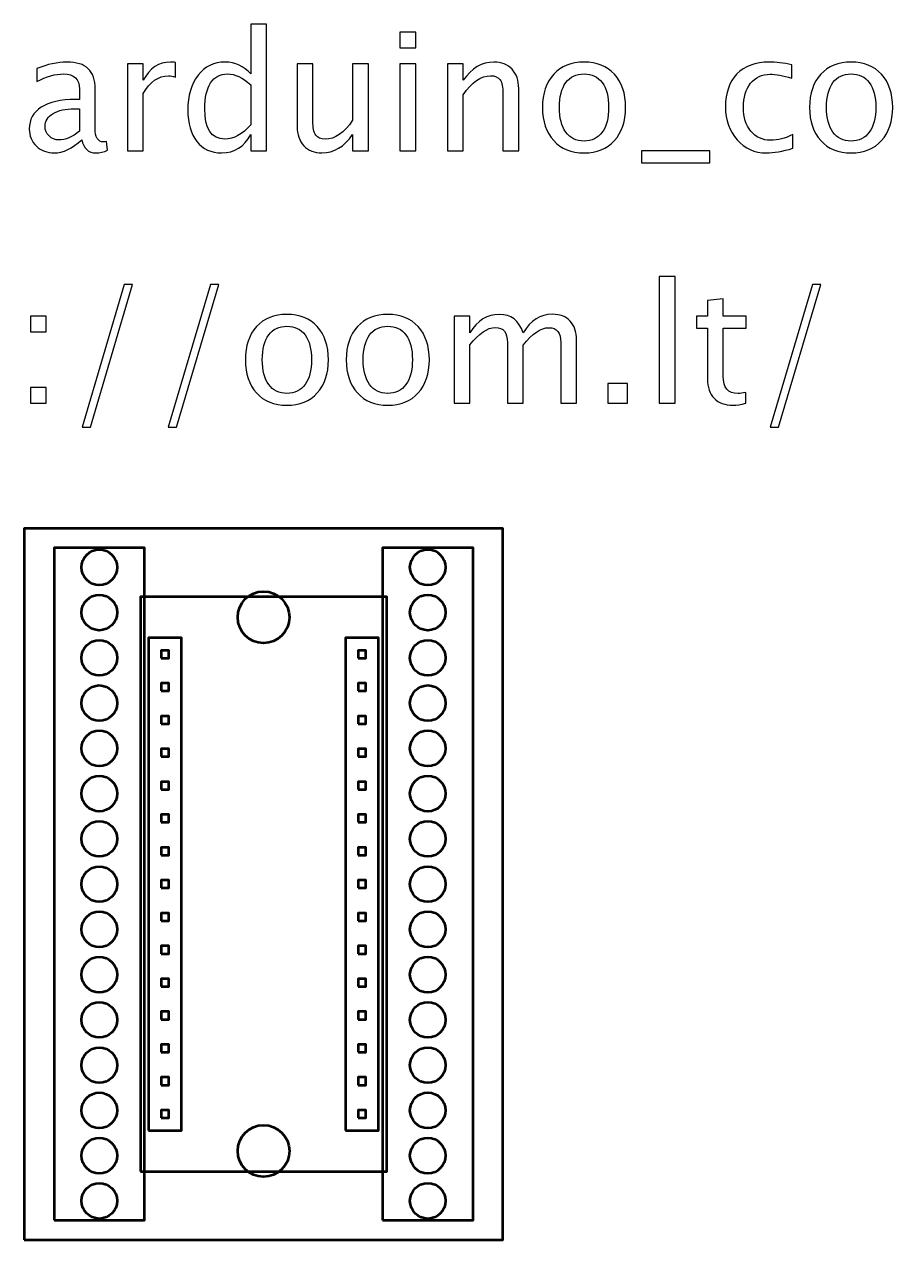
# Model space of a CAD drawing. Header units: centimetres. Extents: x -55 to 43, y -73 to 74.
# Drawn here: x -1.85 to 4.87, y 54.25 to 63.65 of the extents above; entities that cross this region are included whole.
import ezdxf

# ---------------------------------------------------------------- set-up
doc = ezdxf.new("R2010")
doc.units = ezdxf.units.CM
doc.header["$MEASUREMENT"] = 0
doc.layers.add('Layer 1', color=7, linetype='Continuous')

msp = doc.modelspace()

# ---------------------------------------------------------------- linework, layer by layer
at = {"layer": 'Layer 1', "lineweight": 53}
for points in [[(-1.85, 54.25), (1.85, 54.25), (1.85, 59.75), (-1.85, 59.75), (-1.85, 54.25)], [(-1.62, 54.4), (-0.92, 54.4), (-0.92, 59.6), (-1.62, 59.6), (-1.62, 54.4)], [(0.92, 54.4), (1.62, 54.4), (1.62, 59.6), (0.92, 59.6), (0.92, 54.4)], [(-0.9525, 54.7775), (0.9525, 54.7775), (0.9525, 59.2225), (-0.9525, 59.2225), (-0.9525, 54.7775)], [(-0.889, 55.095), (-0.635, 55.095), (-0.635, 58.905), (-0.889, 58.905), (-0.889, 55.095)], [(0.635, 55.095), (0.889, 55.095), (0.889, 58.905), (0.635, 58.905), (0.635, 55.095)], [(-0.792, 58.748), (-0.732, 58.748), (-0.732, 58.808), (-0.792, 58.808), (-0.792, 58.748)], [(0.732, 58.748), (0.792, 58.748), (0.792, 58.808), (0.732, 58.808), (0.732, 58.748)], [(-0.792, 58.494), (-0.732, 58.494), (-0.732, 58.554), (-0.792, 58.554), (-0.792, 58.494)], [(0.732, 58.494), (0.792, 58.494), (0.792, 58.554), (0.732, 58.554), (0.732, 58.494)], [(-0.792, 58.24), (-0.732, 58.24), (-0.732, 58.3), (-0.792, 58.3), (-0.792, 58.24)], [(0.732, 58.24), (0.792, 58.24), (0.792, 58.3), (0.732, 58.3), (0.732, 58.24)], [(-0.792, 57.986), (-0.732, 57.986), (-0.732, 58.046), (-0.792, 58.046), (-0.792, 57.986)], [(0.732, 57.986), (0.792, 57.986), (0.792, 58.046), (0.732, 58.046), (0.732, 57.986)], [(-0.792, 57.732), (-0.732, 57.732), (-0.732, 57.792), (-0.792, 57.792), (-0.792, 57.732)], [(0.732, 57.732), (0.792, 57.732), (0.792, 57.792), (0.732, 57.792), (0.732, 57.732)], [(-0.792, 57.478), (-0.732, 57.478), (-0.732, 57.538), (-0.792, 57.538), (-0.792, 57.478)], [(0.732, 57.478), (0.792, 57.478), (0.792, 57.538), (0.732, 57.538), (0.732, 57.478)], [(-0.792, 57.224), (-0.732, 57.224), (-0.732, 57.284), (-0.792, 57.284), (-0.792, 57.224)], [(0.732, 57.224), (0.792, 57.224), (0.792, 57.284), (0.732, 57.284), (0.732, 57.224)], [(-0.792, 56.97), (-0.732, 56.97), (-0.732, 57.03), (-0.792, 57.03), (-0.792, 56.97)], [(0.732, 56.97), (0.792, 56.97), (0.792, 57.03), (0.732, 57.03), (0.732, 56.97)], [(-0.792, 56.716), (-0.732, 56.716), (-0.732, 56.776), (-0.792, 56.776), (-0.792, 56.716)], [(0.732, 56.716), (0.792, 56.716), (0.792, 56.776), (0.732, 56.776), (0.732, 56.716)], [(-0.792, 56.462), (-0.732, 56.462), (-0.732, 56.522), (-0.792, 56.522), (-0.792, 56.462)], [(0.732, 56.462), (0.792, 56.462), (0.792, 56.522), (0.732, 56.522), (0.732, 56.462)], [(-0.792, 56.208), (-0.732, 56.208), (-0.732, 56.268), (-0.792, 56.268), (-0.792, 56.208)], [(0.732, 56.208), (0.792, 56.208), (0.792, 56.268), (0.732, 56.268), (0.732, 56.208)], [(-0.792, 55.954), (-0.732, 55.954), (-0.732, 56.014), (-0.792, 56.014), (-0.792, 55.954)], [(0.732, 55.954), (0.792, 55.954), (0.792, 56.014), (0.732, 56.014), (0.732, 55.954)], [(-0.792, 55.7), (-0.732, 55.7), (-0.732, 55.76), (-0.792, 55.76), (-0.792, 55.7)], [(0.732, 55.7), (0.792, 55.7), (0.792, 55.76), (0.732, 55.76), (0.732, 55.7)], [(-0.792, 55.446), (-0.732, 55.446), (-0.732, 55.506), (-0.792, 55.506), (-0.792, 55.446)], [(0.732, 55.446), (0.792, 55.446), (0.792, 55.506), (0.732, 55.506), (0.732, 55.446)], [(-0.792, 55.192), (-0.732, 55.192), (-0.732, 55.252), (-0.792, 55.252), (-0.792, 55.192)], [(0.732, 55.192), (0.792, 55.192), (0.792, 55.252), (0.732, 55.252), (0.732, 55.192)]]:
    msp.add_lwpolyline(points, close=True, dxfattribs=at)
for centre, major_axis in [((-1.27, 59.45), (0, 0.1375)), ((1.27, 59.45), (0, 0.1375)), ((-1.27, 59.1), (0, 0.1375)), ((0, 59.06375), (0, 0.2)), ((1.27, 59.1), (0, 0.1375)), ((-1.27, 58.75), (0, 0.1375)), ((1.27, 58.75), (0, 0.1375)), ((-1.27, 58.4), (0, 0.1375)), ((1.27, 58.4), (0, 0.1375)), ((-1.27, 58.05), (0, 0.1375)), ((1.27, 58.05), (0, 0.1375)), ((-1.27, 57.7), (0, 0.1375)), ((1.27, 57.7), (0, 0.1375)), ((-1.27, 57.35), (0, 0.1375)), ((1.27, 57.35), (0, 0.1375)), ((-1.27, 57), (0, 0.1375)), ((1.27, 57), (0, 0.1375)), ((-1.27, 56.65), (0, 0.1375)), ((1.27, 56.65), (0, 0.1375)), ((-1.27, 56.3), (0, 0.1375)), ((1.27, 56.3), (0, 0.1375)), ((-1.27, 55.95), (0, 0.1375)), ((1.27, 55.95), (0, 0.1375)), ((-1.27, 55.6), (0, 0.1375)), ((1.27, 55.6), (0, 0.1375)), ((-1.27, 55.25), (0, 0.1375)), ((1.27, 55.25), (0, 0.1375)), ((0, 54.93625), (0, 0.2)), ((-1.27, 54.9), (0, 0.1375)), ((1.27, 54.9), (0, 0.1375)), ((-1.27, 54.55), (0, 0.1375)), ((1.27, 54.55), (0, 0.1375))]:
    msp.add_ellipse(centre, major_axis=major_axis, ratio=1, dxfattribs=at)
at = {"layer": 'Layer 1'}
for points, knots in [([(-0.09917, 62.67044), (-0.09917, 62.67044), (-0.09917, 62.79681), (-0.09917, 62.79681), (-0.09917, 62.79681), (-0.14891, 62.7024), (-0.22384, 62.6552), (-0.32396, 62.6552), (-0.32396, 62.6552), (-0.40524, 62.6552), (-0.46916, 62.68462), (-0.51573, 62.74368), (-0.51573, 62.74368), (-0.5623, 62.80273), (-0.58558, 62.88338), (-0.58558, 62.98561), (-0.58558, 62.98561), (-0.58558, 63.09737), (-0.55912, 63.18733), (-0.50642, 63.25549), (-0.50642, 63.25549), (-0.4535, 63.32343), (-0.38407, 63.35751), (-0.29792, 63.35751), (-0.29792, 63.35751), (-0.21813, 63.35751), (-0.15166, 63.32703), (-0.09917, 63.26586), (-0.09917, 63.26586), (-0.09917, 63.26586), (-0.09917, 63.64961), (-0.09917, 63.64961), (-0.09917, 63.64961), (-0.09917, 63.64961), (0.02275, 63.64961), (0.02275, 63.64961), (0.02275, 63.64961), (0.02275, 63.64961), (0.02275, 62.67044), (0.02275, 62.67044), (0.02275, 62.67044), (0.02275, 62.67044), (-0.09917, 62.67044), (-0.09917, 62.67044)], [0, 0, 0, 0, 0.0833333, 0.0833333, 0.0833333, 0.0833333, 0.1666667, 0.1666667, 0.1666667, 0.1666667, 0.25, 0.25, 0.25, 0.25, 0.3333333, 0.3333333, 0.3333333, 0.3333333, 0.4166667, 0.4166667, 0.4166667, 0.4166667, 0.5, 0.5, 0.5, 0.5, 0.5833333, 0.5833333, 0.5833333, 0.5833333, 0.6666667, 0.6666667, 0.6666667, 0.6666667, 0.75, 0.75, 0.75, 0.75, 0.8333333, 0.8333333, 0.8333333, 0.8333333, 1, 1, 1, 1]), ([(1.05526, 63.46673), (1.05526, 63.46673), (1.05526, 63.58865), (1.05526, 63.58865), (1.05526, 63.58865), (1.05526, 63.58865), (1.17718, 63.58865), (1.17718, 63.58865), (1.17718, 63.58865), (1.17718, 63.58865), (1.17718, 63.46673), (1.17718, 63.46673), (1.17718, 63.46673), (1.17718, 63.46673), (1.05526, 63.46673), (1.05526, 63.46673)], [0, 0, 0, 0, 0.2, 0.2, 0.2, 0.2, 0.4, 0.4, 0.4, 0.4, 0.6, 0.6, 0.6, 0.6, 1, 1, 1, 1]), ([(-1.40621, 62.75617), (-1.47944, 62.68886), (-1.54993, 62.6552), (-1.61766, 62.6552), (-1.61766, 62.6552), (-1.67333, 62.6552), (-1.71969, 62.67256), (-1.7563, 62.70748), (-1.7563, 62.70748), (-1.79313, 62.74241), (-1.81155, 62.78643), (-1.81155, 62.83956), (-1.81155, 62.83956), (-1.81155, 62.91301), (-1.78065, 62.96953), (-1.71884, 63.0089), (-1.71884, 63.0089), (-1.65703, 63.04827), (-1.56834, 63.06795), (-1.45277, 63.06795), (-1.45277, 63.06795), (-1.45277, 63.06795), (-1.4242, 63.06795), (-1.4242, 63.06795), (-1.4242, 63.06795), (-1.4242, 63.06795), (-1.4242, 63.14902), (-1.4242, 63.14902), (-1.4242, 63.14902), (-1.4242, 63.22712), (-1.46484, 63.26607), (-1.54633, 63.26607), (-1.54633, 63.26607), (-1.60941, 63.26607), (-1.67841, 63.24617), (-1.75313, 63.20638), (-1.75313, 63.20638), (-1.75313, 63.20638), (-1.75313, 63.30671), (-1.75313, 63.30671), (-1.75313, 63.30671), (-1.671, 63.34058), (-1.59353, 63.35751), (-1.52093, 63.35751), (-1.52093, 63.35751), (-1.44621, 63.35751), (-1.39097, 63.34058), (-1.35562, 63.3065), (-1.35562, 63.3065), (-1.32006, 63.27242), (-1.30228, 63.21993), (-1.30228, 63.14902), (-1.30228, 63.14902), (-1.30228, 63.14902), (-1.30228, 62.84485), (-1.30228, 62.84485), (-1.30228, 62.84485), (-1.30228, 62.77522), (-1.2809, 62.74029), (-1.23793, 62.74029), (-1.23793, 62.74029), (-1.23264, 62.74029), (-1.22481, 62.74114), (-1.21444, 62.74283), (-1.21444, 62.74283), (-1.21444, 62.74283), (-1.20576, 62.6751), (-1.20576, 62.6751), (-1.20576, 62.6751), (-1.23349, 62.66176), (-1.26397, 62.6552), (-1.29741, 62.6552), (-1.29741, 62.6552), (-1.35435, 62.6552), (-1.39054, 62.68886), (-1.40621, 62.75617)], [0, 0, 0, 0, 0.05, 0.05, 0.05, 0.05, 0.1, 0.1, 0.1, 0.1, 0.15, 0.15, 0.15, 0.15, 0.2, 0.2, 0.2, 0.2, 0.25, 0.25, 0.25, 0.25, 0.3, 0.3, 0.3, 0.3, 0.35, 0.35, 0.35, 0.35, 0.4, 0.4, 0.4, 0.4, 0.45, 0.45, 0.45, 0.45, 0.5, 0.5, 0.5, 0.5, 0.55, 0.55, 0.55, 0.55, 0.6, 0.6, 0.6, 0.6, 0.65, 0.65, 0.65, 0.65, 0.7, 0.7, 0.7, 0.7, 0.75, 0.75, 0.75, 0.75, 0.8, 0.8, 0.8, 0.8, 0.85, 0.85, 0.85, 0.85, 0.9, 0.9, 0.9, 0.9, 1, 1, 1, 1]), ([(-1.05188, 62.67044), (-1.05188, 62.67044), (-1.05188, 63.34354), (-1.05188, 63.34354), (-1.05188, 63.34354), (-1.05188, 63.34354), (-0.92996, 63.34354), (-0.92996, 63.34354), (-0.92996, 63.34354), (-0.92996, 63.34354), (-0.92996, 63.21633), (-0.92996, 63.21633), (-0.92996, 63.21633), (-0.88149, 63.31052), (-0.81121, 63.35751), (-0.71893, 63.35751), (-0.71893, 63.35751), (-0.70644, 63.35751), (-0.69332, 63.35645), (-0.67977, 63.35434), (-0.67977, 63.35434), (-0.67977, 63.35434), (-0.67977, 63.24025), (-0.67977, 63.24025), (-0.67977, 63.24025), (-0.70094, 63.24723), (-0.71956, 63.25083), (-0.73565, 63.25083), (-0.73565, 63.25083), (-0.81312, 63.25083), (-0.87789, 63.20511), (-0.92996, 63.11346), (-0.92996, 63.11346), (-0.92996, 63.11346), (-0.92996, 62.67044), (-0.92996, 62.67044), (-0.92996, 62.67044), (-0.92996, 62.67044), (-1.05188, 62.67044), (-1.05188, 62.67044)], [0, 0, 0, 0, 0.0909091, 0.0909091, 0.0909091, 0.0909091, 0.1818182, 0.1818182, 0.1818182, 0.1818182, 0.2727273, 0.2727273, 0.2727273, 0.2727273, 0.3636364, 0.3636364, 0.3636364, 0.3636364, 0.4545455, 0.4545455, 0.4545455, 0.4545455, 0.5454545, 0.5454545, 0.5454545, 0.5454545, 0.6363636, 0.6363636, 0.6363636, 0.6363636, 0.7272727, 0.7272727, 0.7272727, 0.7272727, 0.8181818, 0.8181818, 0.8181818, 0.8181818, 1, 1, 1, 1]), ([(1.42229, 62.67044), (1.42229, 62.67044), (1.42229, 63.34354), (1.42229, 63.34354), (1.42229, 63.34354), (1.42229, 63.34354), (1.54421, 63.34354), (1.54421, 63.34354), (1.54421, 63.34354), (1.54421, 63.34354), (1.54421, 63.21633), (1.54421, 63.21633), (1.54421, 63.21633), (1.60877, 63.31052), (1.68793, 63.35751), (1.78149, 63.35751), (1.78149, 63.35751), (1.84033, 63.35751), (1.88711, 63.3391), (1.92161, 63.30205), (1.92161, 63.30205), (1.95611, 63.26522), (1.97347, 63.21548), (1.97347, 63.15325), (1.97347, 63.15325), (1.97347, 63.15325), (1.97347, 62.67044), (1.97347, 62.67044), (1.97347, 62.67044), (1.97347, 62.67044), (1.85155, 62.67044), (1.85155, 62.67044), (1.85155, 62.67044), (1.85155, 62.67044), (1.85155, 63.11346), (1.85155, 63.11346), (1.85155, 63.11346), (1.85155, 63.16341), (1.84414, 63.19897), (1.82954, 63.22014), (1.82954, 63.22014), (1.81472, 63.24152), (1.79038, 63.2521), (1.7563, 63.2521), (1.7563, 63.2521), (1.68137, 63.2521), (1.61067, 63.20321), (1.54421, 63.10542), (1.54421, 63.10542), (1.54421, 63.10542), (1.54421, 62.67044), (1.54421, 62.67044), (1.54421, 62.67044), (1.54421, 62.67044), (1.42229, 62.67044), (1.42229, 62.67044)], [0, 0, 0, 0, 0.0666667, 0.0666667, 0.0666667, 0.0666667, 0.1333333, 0.1333333, 0.1333333, 0.1333333, 0.2, 0.2, 0.2, 0.2, 0.2666667, 0.2666667, 0.2666667, 0.2666667, 0.3333333, 0.3333333, 0.3333333, 0.3333333, 0.4, 0.4, 0.4, 0.4, 0.4666667, 0.4666667, 0.4666667, 0.4666667, 0.5333333, 0.5333333, 0.5333333, 0.5333333, 0.6, 0.6, 0.6, 0.6, 0.6666667, 0.6666667, 0.6666667, 0.6666667, 0.7333333, 0.7333333, 0.7333333, 0.7333333, 0.8, 0.8, 0.8, 0.8, 0.8666667, 0.8666667, 0.8666667, 0.8666667, 1, 1, 1, 1]), ([(2.47851, 62.6552), (2.37966, 62.6552), (2.30135, 62.68674), (2.24377, 62.74982), (2.24377, 62.74982), (2.18599, 62.81289), (2.1572, 62.89862), (2.1572, 63.00678), (2.1572, 63.00678), (2.1572, 63.11473), (2.18599, 63.20024), (2.24377, 63.26311), (2.24377, 63.26311), (2.30135, 63.32597), (2.37966, 63.35751), (2.47851, 63.35751), (2.47851, 63.35751), (2.57736, 63.35751), (2.65568, 63.32597), (2.71325, 63.26311), (2.71325, 63.26311), (2.77103, 63.20024), (2.79982, 63.11473), (2.79982, 63.00678), (2.79982, 63.00678), (2.79982, 62.89862), (2.77103, 62.81289), (2.71325, 62.74982), (2.71325, 62.74982), (2.65568, 62.68674), (2.57736, 62.6552), (2.47851, 62.6552)], [0, 0, 0, 0, 0.1111111, 0.1111111, 0.1111111, 0.1111111, 0.2222222, 0.2222222, 0.2222222, 0.2222222, 0.3333333, 0.3333333, 0.3333333, 0.3333333, 0.4444444, 0.4444444, 0.4444444, 0.4444444, 0.5555556, 0.5555556, 0.5555556, 0.5555556, 0.6666667, 0.6666667, 0.6666667, 0.6666667, 0.7777778, 0.7777778, 0.7777778, 0.7777778, 1, 1, 1, 1]), ([(4.0931, 62.69076), (4.01415, 62.66705), (3.94599, 62.6552), (3.88863, 62.6552), (3.88863, 62.6552), (3.79761, 62.6552), (3.72226, 62.68886), (3.66236, 62.75595), (3.66236, 62.75595), (3.60246, 62.82326), (3.5724, 62.90814), (3.5724, 63.01038), (3.5724, 63.01038), (3.5724, 63.1196), (3.60203, 63.2049), (3.6613, 63.26586), (3.6613, 63.26586), (3.72057, 63.32703), (3.80333, 63.35751), (3.90959, 63.35751), (3.90959, 63.35751), (3.96187, 63.35751), (4.02071, 63.35031), (4.08548, 63.33592), (4.08548, 63.33592), (4.08548, 63.33592), (4.08548, 63.23305), (4.08548, 63.23305), (4.08548, 63.23305), (4.01669, 63.25337), (3.9606, 63.26353), (3.91742, 63.26353), (3.91742, 63.26353), (3.85476, 63.26353), (3.8046, 63.24004), (3.76713, 63.19326), (3.76713, 63.19326), (3.72967, 63.14648), (3.71083, 63.08404), (3.71083, 63.00614), (3.71083, 63.00614), (3.71083, 62.93058), (3.7303, 62.86962), (3.76904, 62.82284), (3.76904, 62.82284), (3.80777, 62.77627), (3.85836, 62.75299), (3.92123, 62.75299), (3.92123, 62.75299), (3.9769, 62.75299), (4.03405, 62.76738), (4.0931, 62.79617), (4.0931, 62.79617), (4.0931, 62.79617), (4.0931, 62.69076), (4.0931, 62.69076)], [0, 0, 0, 0, 0.0666667, 0.0666667, 0.0666667, 0.0666667, 0.1333333, 0.1333333, 0.1333333, 0.1333333, 0.2, 0.2, 0.2, 0.2, 0.2666667, 0.2666667, 0.2666667, 0.2666667, 0.3333333, 0.3333333, 0.3333333, 0.3333333, 0.4, 0.4, 0.4, 0.4, 0.4666667, 0.4666667, 0.4666667, 0.4666667, 0.5333333, 0.5333333, 0.5333333, 0.5333333, 0.6, 0.6, 0.6, 0.6, 0.6666667, 0.6666667, 0.6666667, 0.6666667, 0.7333333, 0.7333333, 0.7333333, 0.7333333, 0.8, 0.8, 0.8, 0.8, 0.8666667, 0.8666667, 0.8666667, 0.8666667, 1, 1, 1, 1]), ([(4.54416, 62.6552), (4.44531, 62.6552), (4.367, 62.68674), (4.30942, 62.74982), (4.30942, 62.74982), (4.25164, 62.81289), (4.22285, 62.89862), (4.22285, 63.00678), (4.22285, 63.00678), (4.22285, 63.11473), (4.25164, 63.20024), (4.30942, 63.26311), (4.30942, 63.26311), (4.367, 63.32597), (4.44531, 63.35751), (4.54416, 63.35751), (4.54416, 63.35751), (4.64301, 63.35751), (4.72133, 63.32597), (4.7789, 63.26311), (4.7789, 63.26311), (4.83668, 63.20024), (4.86547, 63.11473), (4.86547, 63.00678), (4.86547, 63.00678), (4.86547, 62.89862), (4.83668, 62.81289), (4.7789, 62.74982), (4.7789, 62.74982), (4.72133, 62.68674), (4.64301, 62.6552), (4.54416, 62.6552)], [0, 0, 0, 0, 0.1111111, 0.1111111, 0.1111111, 0.1111111, 0.2222222, 0.2222222, 0.2222222, 0.2222222, 0.3333333, 0.3333333, 0.3333333, 0.3333333, 0.4444444, 0.4444444, 0.4444444, 0.4444444, 0.5555556, 0.5555556, 0.5555556, 0.5555556, 0.6666667, 0.6666667, 0.6666667, 0.6666667, 0.7777778, 0.7777778, 0.7777778, 0.7777778, 1, 1, 1, 1]), ([(-0.09917, 63.18246), (-0.16246, 63.23813), (-0.22236, 63.26607), (-0.27909, 63.26607), (-0.27909, 63.26607), (-0.33497, 63.26607), (-0.37815, 63.24279), (-0.40884, 63.19601), (-0.40884, 63.19601), (-0.43953, 63.14944), (-0.45477, 63.0834), (-0.45477, 62.99789), (-0.45477, 62.99789), (-0.45477, 62.84062), (-0.4027, 62.76188), (-0.29835, 62.76188), (-0.29835, 62.76188), (-0.23061, 62.76188), (-0.16415, 62.79892), (-0.09917, 62.87279), (-0.09917, 62.87279), (-0.09917, 62.87279), (-0.09917, 63.18246), (-0.09917, 63.18246)], [0, 0, 0, 0, 0.1428571, 0.1428571, 0.1428571, 0.1428571, 0.2857143, 0.2857143, 0.2857143, 0.2857143, 0.4285714, 0.4285714, 0.4285714, 0.4285714, 0.5714286, 0.5714286, 0.5714286, 0.5714286, 0.7142857, 0.7142857, 0.7142857, 0.7142857, 1, 1, 1, 1]), ([(0.68865, 62.67044), (0.68865, 62.67044), (0.68865, 62.79702), (0.68865, 62.79702), (0.68865, 62.79702), (0.62367, 62.7024), (0.54472, 62.6552), (0.45201, 62.6552), (0.45201, 62.6552), (0.39316, 62.6552), (0.34639, 62.67362), (0.31167, 62.71066), (0.31167, 62.71066), (0.27675, 62.7477), (0.25939, 62.79744), (0.25939, 62.86031), (0.25939, 62.86031), (0.25939, 62.86031), (0.25939, 63.34354), (0.25939, 63.34354), (0.25939, 63.34354), (0.25939, 63.34354), (0.38131, 63.34354), (0.38131, 63.34354), (0.38131, 63.34354), (0.38131, 63.34354), (0.38131, 62.9001), (0.38131, 62.9001), (0.38131, 62.9001), (0.38131, 62.84951), (0.38872, 62.81374), (0.40332, 62.79257), (0.40332, 62.79257), (0.41814, 62.77119), (0.44269, 62.76061), (0.4772, 62.76061), (0.4772, 62.76061), (0.5517, 62.76061), (0.6224, 62.80951), (0.68865, 62.90751), (0.68865, 62.90751), (0.68865, 62.90751), (0.68865, 63.34354), (0.68865, 63.34354), (0.68865, 63.34354), (0.68865, 63.34354), (0.81057, 63.34354), (0.81057, 63.34354), (0.81057, 63.34354), (0.81057, 63.34354), (0.81057, 62.67044), (0.81057, 62.67044), (0.81057, 62.67044), (0.81057, 62.67044), (0.68865, 62.67044), (0.68865, 62.67044)], [0, 0, 0, 0, 0.0666667, 0.0666667, 0.0666667, 0.0666667, 0.1333333, 0.1333333, 0.1333333, 0.1333333, 0.2, 0.2, 0.2, 0.2, 0.2666667, 0.2666667, 0.2666667, 0.2666667, 0.3333333, 0.3333333, 0.3333333, 0.3333333, 0.4, 0.4, 0.4, 0.4, 0.4666667, 0.4666667, 0.4666667, 0.4666667, 0.5333333, 0.5333333, 0.5333333, 0.5333333, 0.6, 0.6, 0.6, 0.6, 0.6666667, 0.6666667, 0.6666667, 0.6666667, 0.7333333, 0.7333333, 0.7333333, 0.7333333, 0.8, 0.8, 0.8, 0.8, 0.8666667, 0.8666667, 0.8666667, 0.8666667, 1, 1, 1, 1]), ([(1.05526, 62.67044), (1.05526, 62.67044), (1.05526, 63.34354), (1.05526, 63.34354), (1.05526, 63.34354), (1.05526, 63.34354), (1.17718, 63.34354), (1.17718, 63.34354), (1.17718, 63.34354), (1.17718, 63.34354), (1.17718, 62.67044), (1.17718, 62.67044), (1.17718, 62.67044), (1.17718, 62.67044), (1.05526, 62.67044), (1.05526, 62.67044)], [0, 0, 0, 0, 0.2, 0.2, 0.2, 0.2, 0.4, 0.4, 0.4, 0.4, 0.6, 0.6, 0.6, 0.6, 1, 1, 1, 1]), ([(2.4783, 62.74664), (2.53862, 62.74664), (2.58561, 62.76929), (2.61906, 62.8148), (2.61906, 62.8148), (2.65229, 62.86009), (2.66901, 62.92423), (2.66901, 63.00678), (2.66901, 63.00678), (2.66901, 63.08912), (2.65229, 63.15304), (2.61906, 63.19834), (2.61906, 63.19834), (2.58561, 63.24342), (2.53862, 63.26607), (2.4783, 63.26607), (2.4783, 63.26607), (2.41776, 63.26607), (2.37077, 63.24342), (2.33775, 63.19834), (2.33775, 63.19834), (2.30452, 63.15304), (2.28801, 63.08912), (2.28801, 63.00678), (2.28801, 63.00678), (2.28801, 62.92423), (2.30452, 62.86009), (2.33775, 62.8148), (2.33775, 62.8148), (2.37077, 62.76929), (2.41776, 62.74664), (2.4783, 62.74664)], [0, 0, 0, 0, 0.1111111, 0.1111111, 0.1111111, 0.1111111, 0.2222222, 0.2222222, 0.2222222, 0.2222222, 0.3333333, 0.3333333, 0.3333333, 0.3333333, 0.4444444, 0.4444444, 0.4444444, 0.4444444, 0.5555556, 0.5555556, 0.5555556, 0.5555556, 0.6666667, 0.6666667, 0.6666667, 0.6666667, 0.7777778, 0.7777778, 0.7777778, 0.7777778, 1, 1, 1, 1]), ([(4.54395, 62.74664), (4.60427, 62.74664), (4.65126, 62.76929), (4.68471, 62.8148), (4.68471, 62.8148), (4.71794, 62.86009), (4.73466, 62.92423), (4.73466, 63.00678), (4.73466, 63.00678), (4.73466, 63.08912), (4.71794, 63.15304), (4.68471, 63.19834), (4.68471, 63.19834), (4.65126, 63.24342), (4.60427, 63.26607), (4.54395, 63.26607), (4.54395, 63.26607), (4.48341, 63.26607), (4.43642, 63.24342), (4.4034, 63.19834), (4.4034, 63.19834), (4.37017, 63.15304), (4.35366, 63.08912), (4.35366, 63.00678), (4.35366, 63.00678), (4.35366, 62.92423), (4.37017, 62.86009), (4.4034, 62.8148), (4.4034, 62.8148), (4.43642, 62.76929), (4.48341, 62.74664), (4.54395, 62.74664)], [0, 0, 0, 0, 0.1111111, 0.1111111, 0.1111111, 0.1111111, 0.2222222, 0.2222222, 0.2222222, 0.2222222, 0.3333333, 0.3333333, 0.3333333, 0.3333333, 0.4444444, 0.4444444, 0.4444444, 0.4444444, 0.5555556, 0.5555556, 0.5555556, 0.5555556, 0.6666667, 0.6666667, 0.6666667, 0.6666667, 0.7777778, 0.7777778, 0.7777778, 0.7777778, 1, 1, 1, 1]), ([(-1.4242, 62.82263), (-1.4242, 62.82263), (-1.4242, 62.99556), (-1.4242, 62.99556), (-1.4242, 62.99556), (-1.4242, 62.99556), (-1.46336, 62.99683), (-1.46336, 62.99683), (-1.46336, 62.99683), (-1.53109, 62.99683), (-1.5857, 62.98434), (-1.6274, 62.95937), (-1.6274, 62.95937), (-1.66889, 62.93418), (-1.68963, 62.90095), (-1.68963, 62.85946), (-1.68963, 62.85946), (-1.68963, 62.83046), (-1.67926, 62.80591), (-1.65873, 62.7858), (-1.65873, 62.7858), (-1.63798, 62.76569), (-1.61279, 62.75553), (-1.58295, 62.75553), (-1.58295, 62.75553), (-1.53215, 62.75553), (-1.47923, 62.77797), (-1.4242, 62.82263)], [0, 0, 0, 0, 0.125, 0.125, 0.125, 0.125, 0.25, 0.25, 0.25, 0.25, 0.375, 0.375, 0.375, 0.375, 0.5, 0.5, 0.5, 0.5, 0.625, 0.625, 0.625, 0.625, 0.75, 0.75, 0.75, 0.75, 1, 1, 1, 1]), ([(2.92216, 62.579), (2.92216, 62.579), (2.92216, 62.67044), (2.92216, 62.67044), (2.92216, 62.67044), (2.92216, 62.67044), (3.45048, 62.67044), (3.45048, 62.67044), (3.45048, 62.67044), (3.45048, 62.67044), (3.45048, 62.579), (3.45048, 62.579), (3.45048, 62.579), (3.45048, 62.579), (2.92216, 62.579), (2.92216, 62.579)], [0, 0, 0, 0, 0.2, 0.2, 0.2, 0.2, 0.4, 0.4, 0.4, 0.4, 0.6, 0.6, 0.6, 0.6, 1, 1, 1, 1]), ([(3.06069, 60.71887), (3.06069, 60.71887), (3.06069, 61.69804), (3.06069, 61.69804), (3.06069, 61.69804), (3.06069, 61.69804), (3.18261, 61.69804), (3.18261, 61.69804), (3.18261, 61.69804), (3.18261, 61.69804), (3.18261, 60.71887), (3.18261, 60.71887), (3.18261, 60.71887), (3.18261, 60.71887), (3.06069, 60.71887), (3.06069, 60.71887)], [0, 0, 0, 0, 0.2, 0.2, 0.2, 0.2, 0.4, 0.4, 0.4, 0.4, 0.6, 0.6, 0.6, 0.6, 1, 1, 1, 1]), ([(-1.40377, 60.53472), (-1.40377, 60.53472), (-1.07717, 61.63708), (-1.07717, 61.63708), (-1.07717, 61.63708), (-1.07717, 61.63708), (-1.01261, 61.63708), (-1.01261, 61.63708), (-1.01261, 61.63708), (-1.01261, 61.63708), (-1.33921, 60.53472), (-1.33921, 60.53472), (-1.33921, 60.53472), (-1.33921, 60.53472), (-1.40377, 60.53472), (-1.40377, 60.53472)], [0, 0, 0, 0, 0.2, 0.2, 0.2, 0.2, 0.4, 0.4, 0.4, 0.4, 0.6, 0.6, 0.6, 0.6, 1, 1, 1, 1]), ([(-0.73787, 60.53472), (-0.73787, 60.53472), (-0.41127, 61.63708), (-0.41127, 61.63708), (-0.41127, 61.63708), (-0.41127, 61.63708), (-0.34671, 61.63708), (-0.34671, 61.63708), (-0.34671, 61.63708), (-0.34671, 61.63708), (-0.67331, 60.53472), (-0.67331, 60.53472), (-0.67331, 60.53472), (-0.67331, 60.53472), (-0.73787, 60.53472), (-0.73787, 60.53472)], [0, 0, 0, 0, 0.2, 0.2, 0.2, 0.2, 0.4, 0.4, 0.4, 0.4, 0.6, 0.6, 0.6, 0.6, 1, 1, 1, 1]), ([(3.91794, 60.53472), (3.91794, 60.53472), (4.24454, 61.63708), (4.24454, 61.63708), (4.24454, 61.63708), (4.24454, 61.63708), (4.3091, 61.63708), (4.3091, 61.63708), (4.3091, 61.63708), (4.3091, 61.63708), (3.9825, 60.53472), (3.9825, 60.53472), (3.9825, 60.53472), (3.9825, 60.53472), (3.91794, 60.53472), (3.91794, 60.53472)], [0, 0, 0, 0, 0.2, 0.2, 0.2, 0.2, 0.4, 0.4, 0.4, 0.4, 0.6, 0.6, 0.6, 0.6, 1, 1, 1, 1]), ([(3.72871, 60.71908), (3.69103, 60.70871), (3.65823, 60.70363), (3.6305, 60.70363), (3.6305, 60.70363), (3.56827, 60.70363), (3.5198, 60.72141), (3.48508, 60.75697), (3.48508, 60.75697), (3.45016, 60.79253), (3.4328, 60.84185), (3.4328, 60.90514), (3.4328, 60.90514), (3.4328, 60.90514), (3.4328, 61.30053), (3.4328, 61.30053), (3.4328, 61.30053), (3.4328, 61.30053), (3.34856, 61.30053), (3.34856, 61.30053), (3.34856, 61.30053), (3.34856, 61.30053), (3.34856, 61.39197), (3.34856, 61.39197), (3.34856, 61.39197), (3.34856, 61.39197), (3.4328, 61.39197), (3.4328, 61.39197), (3.4328, 61.39197), (3.4328, 61.39197), (3.4328, 61.51368), (3.4328, 61.51368), (3.4328, 61.51368), (3.4328, 61.51368), (3.55472, 61.52532), (3.55472, 61.52532), (3.55472, 61.52532), (3.55472, 61.52532), (3.55472, 61.39197), (3.55472, 61.39197), (3.55472, 61.39197), (3.55472, 61.39197), (3.73125, 61.39197), (3.73125, 61.39197), (3.73125, 61.39197), (3.73125, 61.39197), (3.73125, 61.30053), (3.73125, 61.30053), (3.73125, 61.30053), (3.73125, 61.30053), (3.55472, 61.30053), (3.55472, 61.30053), (3.55472, 61.30053), (3.55472, 61.30053), (3.55472, 60.92715), (3.55472, 60.92715), (3.55472, 60.92715), (3.55472, 60.8391), (3.59303, 60.79507), (3.66944, 60.79507), (3.66944, 60.79507), (3.68574, 60.79507), (3.70543, 60.79782), (3.72871, 60.80311), (3.72871, 60.80311), (3.72871, 60.80311), (3.72871, 60.71908), (3.72871, 60.71908)], [0, 0, 0, 0, 0.0555556, 0.0555556, 0.0555556, 0.0555556, 0.1111111, 0.1111111, 0.1111111, 0.1111111, 0.1666667, 0.1666667, 0.1666667, 0.1666667, 0.2222222, 0.2222222, 0.2222222, 0.2222222, 0.2777778, 0.2777778, 0.2777778, 0.2777778, 0.3333333, 0.3333333, 0.3333333, 0.3333333, 0.3888889, 0.3888889, 0.3888889, 0.3888889, 0.4444444, 0.4444444, 0.4444444, 0.4444444, 0.5, 0.5, 0.5, 0.5, 0.5555556, 0.5555556, 0.5555556, 0.5555556, 0.6111111, 0.6111111, 0.6111111, 0.6111111, 0.6666667, 0.6666667, 0.6666667, 0.6666667, 0.7222222, 0.7222222, 0.7222222, 0.7222222, 0.7777778, 0.7777778, 0.7777778, 0.7777778, 0.8333333, 0.8333333, 0.8333333, 0.8333333, 0.8888889, 0.8888889, 0.8888889, 0.8888889, 1, 1, 1, 1]), ([(-1.80297, 61.27005), (-1.80297, 61.27005), (-1.80297, 61.39197), (-1.80297, 61.39197), (-1.80297, 61.39197), (-1.80297, 61.39197), (-1.68105, 61.39197), (-1.68105, 61.39197), (-1.68105, 61.39197), (-1.68105, 61.39197), (-1.68105, 61.27005), (-1.68105, 61.27005), (-1.68105, 61.27005), (-1.68105, 61.27005), (-1.80297, 61.27005), (-1.80297, 61.27005)], [0, 0, 0, 0, 0.2, 0.2, 0.2, 0.2, 0.4, 0.4, 0.4, 0.4, 0.6, 0.6, 0.6, 0.6, 1, 1, 1, 1]), ([(0.18076, 60.70363), (0.08191, 60.70363), (0.0036, 60.73517), (-0.05398, 60.79825), (-0.05398, 60.79825), (-0.11176, 60.86132), (-0.14055, 60.94705), (-0.14055, 61.05521), (-0.14055, 61.05521), (-0.14055, 61.16316), (-0.11176, 61.24867), (-0.05398, 61.31154), (-0.05398, 61.31154), (0.0036, 61.3744), (0.08191, 61.40594), (0.18076, 61.40594), (0.18076, 61.40594), (0.27961, 61.40594), (0.35793, 61.3744), (0.4155, 61.31154), (0.4155, 61.31154), (0.47328, 61.24867), (0.50207, 61.16316), (0.50207, 61.05521), (0.50207, 61.05521), (0.50207, 60.94705), (0.47328, 60.86132), (0.4155, 60.79825), (0.4155, 60.79825), (0.35793, 60.73517), (0.27961, 60.70363), (0.18076, 60.70363)], [0, 0, 0, 0, 0.1111111, 0.1111111, 0.1111111, 0.1111111, 0.2222222, 0.2222222, 0.2222222, 0.2222222, 0.3333333, 0.3333333, 0.3333333, 0.3333333, 0.4444444, 0.4444444, 0.4444444, 0.4444444, 0.5555556, 0.5555556, 0.5555556, 0.5555556, 0.6666667, 0.6666667, 0.6666667, 0.6666667, 0.7777778, 0.7777778, 0.7777778, 0.7777778, 1, 1, 1, 1]), ([(0.96096, 60.70363), (0.86211, 60.70363), (0.7838, 60.73517), (0.72622, 60.79825), (0.72622, 60.79825), (0.66844, 60.86132), (0.63965, 60.94705), (0.63965, 61.05521), (0.63965, 61.05521), (0.63965, 61.16316), (0.66844, 61.24867), (0.72622, 61.31154), (0.72622, 61.31154), (0.7838, 61.3744), (0.86211, 61.40594), (0.96096, 61.40594), (0.96096, 61.40594), (1.05981, 61.40594), (1.13813, 61.3744), (1.1957, 61.31154), (1.1957, 61.31154), (1.25348, 61.24867), (1.28227, 61.16316), (1.28227, 61.05521), (1.28227, 61.05521), (1.28227, 60.94705), (1.25348, 60.86132), (1.1957, 60.79825), (1.1957, 60.79825), (1.13813, 60.73517), (1.05981, 60.70363), (0.96096, 60.70363)], [0, 0, 0, 0, 0.1111111, 0.1111111, 0.1111111, 0.1111111, 0.2222222, 0.2222222, 0.2222222, 0.2222222, 0.3333333, 0.3333333, 0.3333333, 0.3333333, 0.4444444, 0.4444444, 0.4444444, 0.4444444, 0.5555556, 0.5555556, 0.5555556, 0.5555556, 0.6666667, 0.6666667, 0.6666667, 0.6666667, 0.7777778, 0.7777778, 0.7777778, 0.7777778, 1, 1, 1, 1]), ([(1.47319, 60.71887), (1.47319, 60.71887), (1.47319, 61.39197), (1.47319, 61.39197), (1.47319, 61.39197), (1.47319, 61.39197), (1.59511, 61.39197), (1.59511, 61.39197), (1.59511, 61.39197), (1.59511, 61.39197), (1.59511, 61.26476), (1.59511, 61.26476), (1.59511, 61.26476), (1.65459, 61.35895), (1.73079, 61.40594), (1.82413, 61.40594), (1.82413, 61.40594), (1.91409, 61.40594), (1.97526, 61.35895), (2.00786, 61.26476), (2.00786, 61.26476), (2.06565, 61.3598), (2.141, 61.40721), (2.2335, 61.40721), (2.2335, 61.40721), (2.29255, 61.40721), (2.33848, 61.38985), (2.37129, 61.35493), (2.37129, 61.35493), (2.4041, 61.32), (2.42061, 61.27111), (2.42061, 61.20824), (2.42061, 61.20824), (2.42061, 61.20824), (2.42061, 60.71887), (2.42061, 60.71887), (2.42061, 60.71887), (2.42061, 60.71887), (2.29869, 60.71887), (2.29869, 60.71887), (2.29869, 60.71887), (2.29869, 60.71887), (2.29869, 61.18814), (2.29869, 61.18814), (2.29869, 61.18814), (2.29869, 61.26476), (2.26821, 61.30307), (2.20725, 61.30307), (2.20725, 61.30307), (2.14396, 61.30307), (2.0775, 61.25841), (2.00786, 61.16887), (2.00786, 61.16887), (2.00786, 61.16887), (2.00786, 60.71887), (2.00786, 60.71887), (2.00786, 60.71887), (2.00786, 60.71887), (1.88594, 60.71887), (1.88594, 60.71887), (1.88594, 60.71887), (1.88594, 60.71887), (1.88594, 61.18856), (1.88594, 61.18856), (1.88594, 61.18856), (1.88594, 61.26582), (1.85504, 61.30434), (1.79302, 61.30434), (1.79302, 61.30434), (1.73142, 61.30434), (1.66538, 61.25947), (1.59511, 61.16951), (1.59511, 61.16951), (1.59511, 61.16951), (1.59511, 60.71887), (1.59511, 60.71887), (1.59511, 60.71887), (1.59511, 60.71887), (1.47319, 60.71887), (1.47319, 60.71887)], [0, 0, 0, 0, 0.047619, 0.047619, 0.047619, 0.047619, 0.0952381, 0.0952381, 0.0952381, 0.0952381, 0.1428571, 0.1428571, 0.1428571, 0.1428571, 0.1904762, 0.1904762, 0.1904762, 0.1904762, 0.2380952, 0.2380952, 0.2380952, 0.2380952, 0.2857143, 0.2857143, 0.2857143, 0.2857143, 0.3333333, 0.3333333, 0.3333333, 0.3333333, 0.3809524, 0.3809524, 0.3809524, 0.3809524, 0.4285714, 0.4285714, 0.4285714, 0.4285714, 0.4761905, 0.4761905, 0.4761905, 0.4761905, 0.5238095, 0.5238095, 0.5238095, 0.5238095, 0.5714286, 0.5714286, 0.5714286, 0.5714286, 0.6190476, 0.6190476, 0.6190476, 0.6190476, 0.6666667, 0.6666667, 0.6666667, 0.6666667, 0.7142857, 0.7142857, 0.7142857, 0.7142857, 0.7619048, 0.7619048, 0.7619048, 0.7619048, 0.8095238, 0.8095238, 0.8095238, 0.8095238, 0.8571429, 0.8571429, 0.8571429, 0.8571429, 0.9047619, 0.9047619, 0.9047619, 0.9047619, 1, 1, 1, 1]), ([(0.18055, 60.79507), (0.24087, 60.79507), (0.28786, 60.81772), (0.32131, 60.86323), (0.32131, 60.86323), (0.35454, 60.90852), (0.37126, 60.97266), (0.37126, 61.05521), (0.37126, 61.05521), (0.37126, 61.13755), (0.35454, 61.20147), (0.32131, 61.24677), (0.32131, 61.24677), (0.28786, 61.29185), (0.24087, 61.3145), (0.18055, 61.3145), (0.18055, 61.3145), (0.12001, 61.3145), (0.07302, 61.29185), (0.04, 61.24677), (0.04, 61.24677), (0.00677, 61.20147), (-0.00974, 61.13755), (-0.00974, 61.05521), (-0.00974, 61.05521), (-0.00974, 60.97266), (0.00677, 60.90852), (0.04, 60.86323), (0.04, 60.86323), (0.07302, 60.81772), (0.12001, 60.79507), (0.18055, 60.79507)], [0, 0, 0, 0, 0.1111111, 0.1111111, 0.1111111, 0.1111111, 0.2222222, 0.2222222, 0.2222222, 0.2222222, 0.3333333, 0.3333333, 0.3333333, 0.3333333, 0.4444444, 0.4444444, 0.4444444, 0.4444444, 0.5555556, 0.5555556, 0.5555556, 0.5555556, 0.6666667, 0.6666667, 0.6666667, 0.6666667, 0.7777778, 0.7777778, 0.7777778, 0.7777778, 1, 1, 1, 1]), ([(0.96075, 60.79507), (1.02107, 60.79507), (1.06806, 60.81772), (1.10151, 60.86323), (1.10151, 60.86323), (1.13474, 60.90852), (1.15146, 60.97266), (1.15146, 61.05521), (1.15146, 61.05521), (1.15146, 61.13755), (1.13474, 61.20147), (1.10151, 61.24677), (1.10151, 61.24677), (1.06806, 61.29185), (1.02107, 61.3145), (0.96075, 61.3145), (0.96075, 61.3145), (0.90021, 61.3145), (0.85322, 61.29185), (0.8202, 61.24677), (0.8202, 61.24677), (0.78697, 61.20147), (0.77046, 61.13755), (0.77046, 61.05521), (0.77046, 61.05521), (0.77046, 60.97266), (0.78697, 60.90852), (0.8202, 60.86323), (0.8202, 60.86323), (0.85322, 60.81772), (0.90021, 60.79507), (0.96075, 60.79507)], [0, 0, 0, 0, 0.1111111, 0.1111111, 0.1111111, 0.1111111, 0.2222222, 0.2222222, 0.2222222, 0.2222222, 0.3333333, 0.3333333, 0.3333333, 0.3333333, 0.4444444, 0.4444444, 0.4444444, 0.4444444, 0.5555556, 0.5555556, 0.5555556, 0.5555556, 0.6666667, 0.6666667, 0.6666667, 0.6666667, 0.7777778, 0.7777778, 0.7777778, 0.7777778, 1, 1, 1, 1]), ([(-1.80297, 60.71887), (-1.80297, 60.71887), (-1.80297, 60.84079), (-1.80297, 60.84079), (-1.80297, 60.84079), (-1.80297, 60.84079), (-1.68105, 60.84079), (-1.68105, 60.84079), (-1.68105, 60.84079), (-1.68105, 60.84079), (-1.68105, 60.71887), (-1.68105, 60.71887), (-1.68105, 60.71887), (-1.68105, 60.71887), (-1.80297, 60.71887), (-1.80297, 60.71887)], [0, 0, 0, 0, 0.2, 0.2, 0.2, 0.2, 0.4, 0.4, 0.4, 0.4, 0.6, 0.6, 0.6, 0.6, 1, 1, 1, 1]), ([(2.66149, 60.71887), (2.66149, 60.71887), (2.66149, 60.87254), (2.66149, 60.87254), (2.66149, 60.87254), (2.66149, 60.87254), (2.81516, 60.87254), (2.81516, 60.87254), (2.81516, 60.87254), (2.81516, 60.87254), (2.81516, 60.71887), (2.81516, 60.71887), (2.81516, 60.71887), (2.81516, 60.71887), (2.66149, 60.71887), (2.66149, 60.71887)], [0, 0, 0, 0, 0.2, 0.2, 0.2, 0.2, 0.4, 0.4, 0.4, 0.4, 0.6, 0.6, 0.6, 0.6, 1, 1, 1, 1])]:
    msp.add_open_spline(points, degree=3, knots=knots, dxfattribs=at)

doc.saveas('drawing.dxf')
